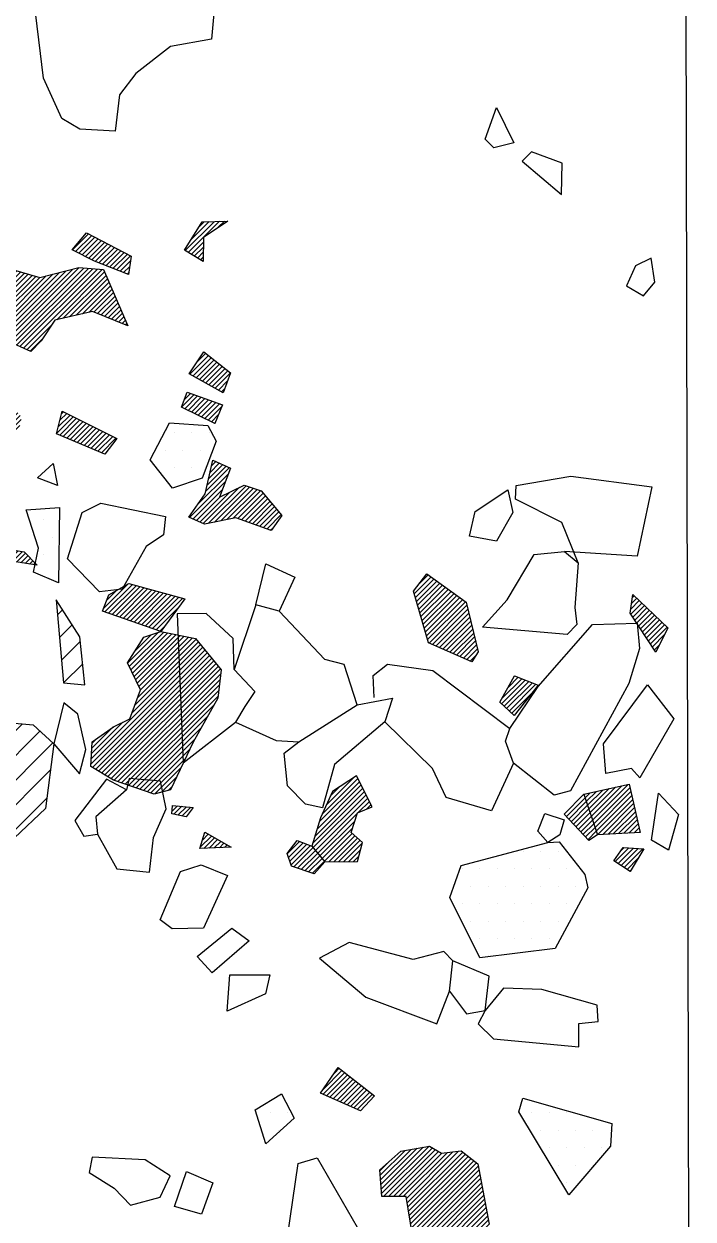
# Model space of a CAD drawing. Header units: metres. Extents: x -0.1 to 2, y -20.9 to -18.49.
# Drawn here: x 1.524 to 2.003, y -19.851 to -18.994 of the extents above; entities that cross this region are included whole.
import ezdxf

# ---------------------------------------------------------------- set-up
doc = ezdxf.new("R2010")
doc.units = ezdxf.units.M
doc.header["$LTSCALE"] = 25
doc.header["$MEASUREMENT"] = 0
doc.linetypes.add('STRICHPUNKTX2', pattern=[2, 1, -0.5, 0, -0.5])
doc.layers.get('0').update_dxf_attribs({"linetype": 'CONTINUOUS'})
for name, color, linetype in [('FEUER', 1, 'CONTINUOUS'), ('GRABUNGSGRENZE', 3, 'STRICHPUNKTX2'), ('KNOCHEN', 2, 'CONTINUOUS'), ('KNOCHENSCHRAFF', 2, 'CONTINUOUS'), ('STEINE', 4, 'CONTINUOUS'), ('STEINESCHRAFF', 4, 'CONTINUOUS')]:
    doc.layers.add(name, color=color, linetype=linetype)

# ---------------------------------------------------------------- blocks, each defined once
blk = doc.blocks.new('*X0')
at = {"color": 0}
for p, q in [((180.324, -1940.289), (181.528, -1939.086)), ((180.403, -1940.563), (181.733, -1939.234)), ((180.483, -1940.837), (181.938, -1939.382)), ((180.563, -1941.111), (182.143, -1939.531)), ((180.646, -1939.614), (181.322, -1938.937)), ((180.642, -1941.385), (182.348, -1939.679)), ((180.722, -1941.659), (182.554, -1939.827)), ((180.802, -1941.933), (182.759, -1939.976)), ((180.881, -1942.207), (182.964, -1940.124)), ((180.961, -1942.481), (183.169, -1940.272)), ((181.041, -1942.754), (183.375, -1940.421)), ((195.96, -1940.563), (196.082, -1940.441)), ((181.12, -1943.028), (183.58, -1940.569)), ((181.2, -1943.302), (183.785, -1940.717)), ((181.28, -1943.576), (183.99, -1940.866)), ((181.386, -1943.824), (184.09, -1941.12)), ((195.834, -1941.396), (196.444, -1940.786)), ((195.837, -1941.747), (196.625, -1940.958)), ((195.897, -1940.98), (196.263, -1940.613)), ((195.978, -1941.96), (196.806, -1941.131)), ((196.118, -1942.173), (196.987, -1941.304)), ((181.632, -1943.931), (184.159, -1941.404)), ((181.877, -1944.039), (184.229, -1941.687)), ((182.123, -1944.147), (184.299, -1941.971)), ((196.259, -1942.386), (197.168, -1941.476)), ((196.399, -1942.599), (197.349, -1941.649)), ((196.539, -1942.812), (197.53, -1941.821)), ((196.68, -1943.025), (197.711, -1941.994)), ((196.82, -1943.239), (197.892, -1942.166)), ((159.788, -1945.269), (162.007, -1943.05)), ((159.902, -1945.508), (162.37, -1943.04)), ((182.369, -1944.255), (184.369, -1942.255)), ((182.614, -1944.363), (184.439, -1942.539)), ((182.86, -1944.471), (184.508, -1942.822)), ((196.961, -1943.452), (198.073, -1942.339)), ((197.101, -1943.665), (198.254, -1942.512)), ((197.241, -1943.878), (198.435, -1942.684)), ((160.016, -1945.748), (162.665, -1943.099)), ((160.13, -1945.987), (162.959, -1943.158)), ((160.245, -1946.226), (163.253, -1943.218)), ((160.288, -1948.305), (164.853, -1943.739)), ((160.326, -1944.378), (161.474, -1943.229)), ((160.359, -1946.466), (163.548, -1943.277)), ((160.473, -1946.705), (163.842, -1943.336)), ((160.489, -1947.75), (164.693, -1943.545)), ((160.587, -1946.944), (164.137, -1943.395)), ((160.69, -1947.195), (164.431, -1943.454)), ((183.106, -1944.579), (184.578, -1943.106)), ((183.351, -1944.687), (184.648, -1943.39)), ((183.597, -1944.794), (184.718, -1943.674)), ((197.382, -1944.091), (198.252, -1943.221)), ((157.162, -1952.491), (165.332, -1944.321)), ((157.182, -1952.117), (165.172, -1944.127)), ((157.261, -1952.745), (165.492, -1944.515)), ((157.484, -1952.877), (165.651, -1944.709)), ((160.087, -1948.859), (165.013, -1943.933)), ((183.843, -1944.902), (184.788, -1943.957)), ((184.088, -1945.01), (184.857, -1944.241)), ((184.334, -1945.118), (184.762, -1944.69)), ((197.522, -1944.304), (197.904, -1943.922)), ((157.706, -1953.008), (165.811, -1944.903)), ((157.928, -1953.139), (165.97, -1945.097)), ((158.151, -1953.27), (166.13, -1945.291)), ((158.373, -1953.401), (166.29, -1945.485)), ((158.596, -1953.532), (166.449, -1945.679)), ((158.824, -1953.657), (166.459, -1946.023)), ((159.087, -1953.748), (166.41, -1946.426)), ((186.572, -1948.183), (188.277, -1946.479)), ((186.592, -1947.81), (188.022, -1946.38)), ((187.049, -1947), (187.768, -1946.28)), ((187.505, -1946.189), (187.514, -1946.181)), ((159.349, -1953.84), (166.36, -1946.828)), ((159.611, -1953.931), (166.311, -1947.231)), ((186.754, -1948.355), (188.531, -1946.578)), ((186.936, -1948.527), (188.785, -1946.677)), ((187.118, -1948.698), (189.039, -1946.777)), ((159.874, -1954.022), (166.262, -1947.634)), ((187.3, -1948.87), (188.673, -1947.496)), ((160.136, -1954.113), (165.946, -1948.303)), ((157.202, -1951.743), (159.443, -1949.503)), ((157.223, -1951.37), (158.752, -1949.84)), ((160.398, -1954.204), (165.495, -1949.108)), ((160.661, -1954.296), (165.044, -1949.912)), ((157.243, -1950.996), (157.556, -1950.683)), ((160.923, -1954.387), (164.593, -1950.717)), ((161.186, -1954.478), (164.239, -1951.424)), ((161.448, -1954.569), (163.921, -1952.096)), ((161.73, -1954.64), (163.602, -1952.768)), ((162.211, -1954.514), (163.284, -1953.441)), ((162.691, -1954.387), (162.965, -1954.113)), ((173.787, -1976.171), (175.339, -1974.619)), ((173.809, -1975.795), (175.141, -1974.464)), ((174.596, -1974.655), (174.942, -1974.309)), ((174.032, -1976.279), (175.538, -1974.774)), ((174.277, -1976.388), (175.737, -1974.928)), ((174.523, -1976.496), (175.935, -1975.083)), ((174.768, -1976.605), (176.134, -1975.238)), ((175.013, -1976.713), (176.333, -1975.393)), ((175.258, -1976.822), (176.531, -1975.548)), ((175.503, -1976.93), (176.73, -1975.703)), ((175.748, -1977.039), (176.929, -1975.858)), ((175.993, -1977.147), (177.128, -1976.013)), ((176.238, -1977.256), (177.326, -1976.168)), ((177.986, -1983.286), (181.385, -1979.887)), ((177.879, -1981.979), (179.665, -1980.193)), ((177.905, -1982.306), (180.095, -1980.116)), ((177.932, -1982.633), (180.525, -1980.04)), ((177.959, -1982.959), (180.955, -1979.963)), ((178.119, -1983.506), (181.617, -1980.009)), ((178.474, -1983.505), (181.84, -1980.139)), ((178.828, -1983.504), (182.063, -1980.27)), ((179.183, -1983.503), (182.3, -1980.387)), ((179.538, -1983.502), (182.697, -1980.343)), ((179.756, -1983.637), (183.094, -1980.299)), ((179.807, -1983.94), (183.491, -1980.255)), ((179.857, -1984.243), (183.791, -1980.309)), ((179.908, -1984.546), (183.99, -1980.464)), ((179.958, -1984.849), (184.189, -1980.619)), ((177.852, -1981.652), (178.512, -1980.992)), ((180.009, -1985.152), (184.388, -1980.773)), ((180.059, -1985.455), (184.587, -1980.928)), ((180.11, -1985.758), (184.785, -1981.083)), ((180.16, -1986.061), (184.9, -1981.322)), ((180.253, -1986.322), (184.957, -1981.618)), ((180.498, -1986.43), (185.013, -1981.915)), ((180.744, -1986.538), (185.07, -1982.212)), ((180.989, -1986.647), (185.127, -1982.509)), ((181.235, -1986.755), (185.184, -1982.806)), ((181.48, -1986.863), (185.241, -1983.102)), ((181.725, -1986.971), (185.297, -1983.399)), ((181.971, -1987.079), (185.354, -1983.696)), ((182.363, -1987.041), (185.411, -1983.993)), ((182.807, -1986.951), (185.468, -1984.29)), ((183.25, -1986.861), (185.524, -1984.586)), ((183.694, -1986.77), (185.581, -1984.883)), ((184.137, -1986.68), (185.638, -1985.18)), ((185.343, -1995.374), (186.26, -1994.458)), ((185.424, -1995.647), (186.816, -1994.255)), ((185.505, -1995.919), (186.965, -1994.459)), ((185.262, -1995.102), (185.611, -1994.753)), ((185.586, -1996.192), (187.115, -1994.663)), ((185.667, -1996.464), (187.265, -1994.866)), ((185.746, -1996.739), (187.415, -1995.07)), ((185.82, -1997.018), (187.565, -1995.273)), ((185.894, -1997.298), (187.715, -1995.477)), ((185.969, -1997.577), (187.865, -1995.681)), ((186.043, -1997.857), (188.015, -1995.884)), ((186.117, -1998.136), (188.165, -1996.088)), ((186.191, -1998.416), (188.315, -1996.292)), ((186.265, -1998.695), (188.292, -1996.668)), ((185.313, -2000.708), (188.205, -1997.816)), ((185.685, -1999.982), (188.234, -1997.433)), ((186.057, -1999.256), (188.263, -1997.05)), ((182.049, -2004.679), (188.147, -1998.581)), ((184.941, -2001.434), (188.176, -1998.198)), ((182.196, -2004.885), (188.118, -1998.963)), ((182.392, -2005.043), (188.089, -1999.346)), ((178.821, -1999.775), (178.841, -1999.755)), ((178.867, -2000.082), (179.048, -1999.902)), ((178.914, -2000.389), (179.255, -2000.049)), ((178.961, -2000.696), (179.461, -2000.195)), ((179.007, -2001.003), (179.668, -2000.342)), ((182.677, -2005.112), (188.06, -1999.729)), ((182.962, -2005.18), (188.031, -2000.111)), ((179.054, -2001.31), (179.875, -2000.489)), ((179.101, -2001.617), (180.082, -2000.636)), ((179.147, -2001.924), (180.288, -2000.782)), ((179.258, -2002.167), (180.495, -2000.929)), ((179.494, -2002.284), (180.702, -2001.076)), ((179.73, -2002.401), (180.909, -2001.223)), ((183.246, -2005.249), (187.975, -2000.521)), ((183.531, -2005.318), (187.914, -2000.935)), ((179.967, -2002.518), (181.116, -2001.37)), ((180.203, -2002.636), (181.322, -2001.516)), ((180.439, -2002.753), (181.529, -2001.663)), ((180.676, -2002.87), (181.779, -2001.767)), ((180.873, -2003.026), (182.122, -2001.777)), ((181.02, -2003.233), (182.465, -2001.788)), ((181.167, -2003.439), (182.808, -2001.798)), ((181.314, -2003.646), (183.152, -2001.808)), ((181.461, -2003.853), (183.495, -2001.819)), ((181.608, -2004.059), (183.838, -2001.829)), ((181.755, -2004.266), (184.181, -2001.84)), ((181.902, -2004.472), (184.524, -2001.85)), ((183.816, -2005.387), (187.854, -2001.349)), ((184.1, -2005.456), (187.793, -2001.763)), ((184.385, -2005.525), (187.732, -2002.177)), ((184.67, -2005.593), (187.672, -2002.591)), ((185.609, -2005.008), (187.611, -2003.006)), ((186.997, -2003.973), (187.551, -2003.42))]:
    blk.add_line(p, q, dxfattribs=at)
blk = doc.blocks.new('*X1')
at = {"color": 0}
for p, q in [((158.059, -1941.341), (159.848, -1939.552)), ((158.158, -1941.596), (160.134, -1939.62)), ((158.283, -1940.764), (159.016, -1940.031)), ((158.42, -1941.687), (160.411, -1939.696)), ((158.682, -1941.779), (160.688, -1939.772)), ((158.943, -1941.871), (160.966, -1939.849)), ((159.205, -1941.963), (161.243, -1939.925)), ((159.467, -1942.054), (161.52, -1940.001)), ((159.729, -1942.146), (161.797, -1940.078)), ((159.991, -1942.238), (162.074, -1940.154)), ((160.253, -1942.329), (162.352, -1940.23)), ((160.514, -1942.421), (162.629, -1940.307)), ((160.776, -1942.513), (162.906, -1940.383)), ((161.038, -1942.605), (163.183, -1940.459)), ((161.3, -1942.696), (163.461, -1940.536)), ((161.562, -1942.788), (163.738, -1940.612)), ((161.824, -1942.88), (163.421, -1941.282)), ((162.085, -1942.972), (162.442, -1942.614)), ((173.359, -1957.154), (176.517, -1953.996)), ((173.508, -1956.651), (176.398, -1953.761)), ((173.715, -1956.09), (176.28, -1953.526)), ((174.012, -1955.44), (175.985, -1953.467)), ((174.308, -1954.791), (174.971, -1954.127)), ((173.06, -1958.159), (176.753, -1954.466)), ((173.082, -1958.491), (176.872, -1954.702)), ((173.21, -1957.657), (176.635, -1954.231)), ((173.242, -1958.685), (176.99, -1954.937)), ((191.217, -1956.266), (192.56, -1954.924)), ((162.979, -1955.866), (163.349, -1955.496)), ((163.01, -1955.482), (163.028, -1955.464)), ((163.099, -1956.1), (163.671, -1955.528)), ((163.394, -1956.158), (163.992, -1955.561)), ((163.69, -1956.216), (164.313, -1955.593)), ((176.331, -1955.949), (177.109, -1955.172)), ((176.906, -1955.728), (177.227, -1955.407)), ((191.389, -1956.447), (192.649, -1955.188)), ((191.562, -1956.629), (192.738, -1955.453)), ((191.734, -1956.81), (192.827, -1955.717)), ((173.401, -1958.879), (176.218, -1956.063)), ((173.561, -1959.073), (176.053, -1956.581)), ((191.907, -1956.991), (192.916, -1955.982)), ((192.079, -1957.172), (193.005, -1956.246)), ((192.251, -1957.353), (193.094, -1956.511)), ((165.138, -1957.95), (165.558, -1957.53)), ((165.291, -1957.444), (165.332, -1957.403)), ((173.721, -1959.267), (175.888, -1957.1)), ((173.88, -1959.461), (175.866, -1957.475)), ((192.424, -1957.534), (193.183, -1956.775)), ((192.596, -1957.716), (193.272, -1957.04)), ((192.769, -1957.897), (193.361, -1957.304)), ((164.986, -1958.456), (165.784, -1957.658)), ((165.249, -1958.546), (166.01, -1957.785)), ((165.621, -1958.528), (166.236, -1957.913)), ((165.992, -1958.51), (166.462, -1958.04)), ((166.364, -1958.492), (166.688, -1958.168)), ((166.735, -1958.474), (166.914, -1958.295)), ((167.107, -1958.456), (167.14, -1958.422)), ((174.195, -1959.5), (176.055, -1957.64)), ((174.549, -1959.499), (176.244, -1957.804)), ((174.904, -1959.498), (176.433, -1957.969)), ((175.258, -1959.497), (176.595, -1958.16)), ((195.081, -1958.767), (195.37, -1958.477)), ((175.613, -1959.496), (176.474, -1958.635)), ((175.968, -1959.495), (176.352, -1959.111)), ((194.707, -1959.494), (195.702, -1958.499)), ((194.921, -1959.633), (196.034, -1958.521)), ((195.136, -1959.772), (196.365, -1958.543)), ((195.35, -1959.911), (196.697, -1958.564)), ((195.565, -1960.05), (196.342, -1959.273)), ((195.779, -1960.189), (195.834, -1960.135))]:
    blk.add_line(p, q, dxfattribs=at)
blk = doc.blocks.new('*X2')
at = {"color": 0}
for p, q in [((192.916, -1955.982), (194.737, -1954.16)), ((193.005, -1956.246), (195.192, -1954.06)), ((193.094, -1956.511), (195.646, -1953.959)), ((193.183, -1956.775), (195.779, -1954.179)), ((192.56, -1954.924), (192.92, -1954.564)), ((192.649, -1955.188), (193.374, -1954.463)), ((192.738, -1955.453), (193.828, -1954.362)), ((192.827, -1955.717), (194.283, -1954.261)), ((193.272, -1957.04), (195.844, -1954.468)), ((193.361, -1957.304), (195.909, -1954.757)), ((193.459, -1957.56), (195.973, -1955.046)), ((193.832, -1957.54), (196.038, -1955.334)), ((194.206, -1957.52), (196.103, -1955.623)), ((194.579, -1957.501), (196.167, -1955.912)), ((194.952, -1957.481), (196.232, -1956.201)), ((195.326, -1957.461), (196.296, -1956.49)), ((195.699, -1957.441), (196.361, -1956.779)), ((196.072, -1957.421), (196.426, -1957.068)), ((196.446, -1957.402), (196.49, -1957.357)), ((171.226, -1958.933), (172.109, -1958.05)), ((171.315, -1959.198), (172.366, -1958.147)), ((171.404, -1959.462), (172.622, -1958.244)), ((171.493, -1959.727), (172.879, -1958.341)), ((171.7, -1959.874), (173.082, -1958.491)), ((171.963, -1959.963), (173.242, -1958.685)), ((172.227, -1960.053), (173.401, -1958.879)), ((172.491, -1960.143), (173.561, -1959.073)), ((172.755, -1960.233), (173.721, -1959.267)), ((173.019, -1960.323), (173.88, -1959.461))]:
    blk.add_line(p, q, dxfattribs=at)
blk = doc.blocks.new('*X3')
at = {"color": 0}
for p, q in [((143.864, -1906.038), (143.922, -1905.981)), ((143.959, -1906.297), (144.199, -1906.057)), ((144.054, -1906.555), (144.476, -1906.134)), ((144.131, -1910.014), (148, -1906.146)), ((144.145, -1909.646), (147.782, -1906.009)), ((144.149, -1906.814), (144.753, -1906.21)), ((144.16, -1909.278), (147.502, -1905.936)), ((144.174, -1908.911), (146.889, -1906.196)), ((144.102, -1910.75), (148.434, -1906.418)), ((144.117, -1910.382), (148.217, -1906.282)), ((144.188, -1908.543), (146.276, -1906.455)), ((144.202, -1908.175), (145.861, -1906.516)), ((144.217, -1907.807), (145.584, -1906.44)), ((144.231, -1907.439), (145.307, -1906.363)), ((144.244, -1907.073), (145.03, -1906.287)), ((144.075, -1911.131), (146.729, -1908.477)), ((144.019, -1911.894), (146.599, -1909.314)), ((144.047, -1911.513), (146.664, -1908.895)), ((143.964, -1912.656), (146.47, -1910.15)), ((143.991, -1912.275), (146.535, -1909.732)), ((143.908, -1913.419), (146.34, -1910.987)), ((143.936, -1913.038), (146.405, -1910.569)), ((143.847, -1914.187), (146.211, -1911.824)), ((143.88, -1913.8), (146.275, -1911.405)), ((143.739, -1915.002), (145.971, -1912.771)), ((143.793, -1914.595), (146.146, -1912.242)), ((143.631, -1915.817), (145.611, -1913.838)), ((143.685, -1915.41), (145.791, -1913.304)), ((163.906, -1915.695), (165.999, -1913.602)), ((164.125, -1915.829), (166.364, -1913.591)), ((164.322, -1914.926), (165.634, -1913.613)), ((164.901, -1913.993), (165.27, -1913.624)), ((166.26, -1914.048), (166.729, -1913.579)), ((143.577, -1916.225), (145.431, -1914.371)), ((155.826, -1915.643), (156.978, -1914.491)), ((156.06, -1915.763), (157.211, -1914.612)), ((156.294, -1915.883), (157.444, -1914.733)), ((143.469, -1917.04), (145.071, -1915.438)), ((143.523, -1916.633), (145.251, -1914.905)), ((156.527, -1916.003), (157.676, -1914.854)), ((156.761, -1916.122), (157.909, -1914.975)), ((156.995, -1916.242), (158.141, -1915.096)), ((157.229, -1916.362), (158.374, -1915.217)), ((157.468, -1916.476), (158.607, -1915.338)), ((157.722, -1916.576), (158.839, -1915.459)), ((157.976, -1916.676), (159.072, -1915.579)), ((164.345, -1915.963), (165.223, -1915.085)), ((164.564, -1916.098), (165.214, -1915.448)), ((143.361, -1917.855), (144.711, -1916.505)), ((143.415, -1917.448), (144.891, -1915.972)), ((158.23, -1916.775), (159.304, -1915.7)), ((158.484, -1916.875), (159.537, -1915.821)), ((158.737, -1916.975), (159.77, -1915.942)), ((158.991, -1917.074), (160.002, -1916.063)), ((159.245, -1917.174), (159.995, -1916.424)), ((164.784, -1916.232), (165.204, -1915.811)), ((165.003, -1916.366), (165.194, -1916.174)), ((143.307, -1918.263), (144.531, -1917.039)), ((150.506, -1919.196), (152.394, -1917.308)), ((150.707, -1918.641), (152.121, -1917.227)), ((150.952, -1921.225), (154.912, -1917.265)), ((151.008, -1917.986), (151.849, -1917.146)), ((151.015, -1921.515), (155.388, -1917.142)), ((151.079, -1921.804), (155.864, -1917.019)), ((151.143, -1922.094), (156.322, -1916.915)), ((151.309, -1917.332), (151.576, -1917.065)), ((151.341, -1922.25), (156.649, -1916.942)), ((151.585, -1922.36), (156.976, -1916.969)), ((151.828, -1922.469), (157.302, -1916.996)), ((152.072, -1922.579), (157.629, -1917.023)), ((152.316, -1922.689), (157.955, -1917.05)), ((154.71, -1920.648), (158.135, -1917.223)), ((159.499, -1917.273), (159.932, -1916.841)), ((159.753, -1917.373), (159.869, -1917.257)), ((143.253, -1918.67), (144.351, -1917.572)), ((143.263, -1919.013), (144.171, -1918.106)), ((150.57, -1919.486), (152.666, -1917.389)), ((150.633, -1919.775), (152.939, -1917.47)), ((150.697, -1920.065), (153.212, -1917.55)), ((150.761, -1920.355), (153.484, -1917.631)), ((150.824, -1920.645), (153.959, -1917.51)), ((150.888, -1920.935), (154.435, -1917.387)), ((155.169, -1920.543), (158.242, -1917.469)), ((155.628, -1920.438), (158.349, -1917.716)), ((156.087, -1920.332), (158.456, -1917.963)), ((156.546, -1920.227), (158.563, -1918.209)), ((143.493, -1919.138), (143.991, -1918.639)), ((157.004, -1920.122), (158.67, -1918.456)), ((157.372, -1920.108), (158.777, -1918.702)), ((157.625, -1920.208), (158.884, -1918.949)), ((143.722, -1919.262), (143.811, -1919.173)), ((157.878, -1920.309), (158.991, -1919.195)), ((158.131, -1920.409), (159.098, -1919.442)), ((158.384, -1920.51), (159.205, -1919.689)), ((158.637, -1920.61), (159.312, -1919.935)), ((158.891, -1920.71), (159.419, -1920.182)), ((159.144, -1920.811), (159.526, -1920.428)), ((159.397, -1920.911), (159.633, -1920.675)), ((152.559, -1922.799), (154.354, -1921.005)), ((159.65, -1921.012), (159.74, -1920.921)), ((152.803, -1922.909), (153.694, -1922.017)), ((164.244, -1924.549), (165.587, -1923.207)), ((164.755, -1923.685), (165.391, -1923.049)), ((164.471, -1924.676), (165.783, -1923.364)), ((164.698, -1924.803), (165.978, -1923.522)), ((164.924, -1924.93), (166.174, -1923.68)), ((165.151, -1925.056), (166.37, -1923.838)), ((165.378, -1925.183), (166.566, -1923.995)), ((165.605, -1925.31), (166.762, -1924.153)), ((165.832, -1925.436), (166.957, -1924.311)), ((166.059, -1925.563), (167.134, -1924.488)), ((166.285, -1925.69), (166.941, -1925.035)), ((163.85, -1926.358), (164.279, -1925.928)), ((166.512, -1925.817), (166.747, -1925.582)), ((163.645, -1926.916), (164.54, -1926.021)), ((163.883, -1927.032), (164.801, -1926.114)), ((164.121, -1927.148), (165.061, -1926.207)), ((164.359, -1927.263), (165.322, -1926.3)), ((164.597, -1927.379), (165.582, -1926.393)), ((164.835, -1927.494), (165.843, -1926.486)), ((165.073, -1927.61), (166.104, -1926.579)), ((165.311, -1927.725), (166.364, -1926.672)), ((148.826, -1928.3), (150.256, -1926.87)), ((148.956, -1928.523), (150.601, -1926.878)), ((149.084, -1927.689), (149.91, -1926.862)), ((149.087, -1928.747), (150.947, -1926.887)), ((149.217, -1928.97), (151.292, -1926.895)), ((149.347, -1929.193), (151.56, -1926.98)), ((149.519, -1926.9), (149.565, -1926.854)), ((150.055, -1928.839), (151.737, -1927.157)), ((150.663, -1928.584), (151.915, -1927.333)), ((151.006, -1928.595), (152.092, -1927.509)), ((154.697, -1928.793), (155.894, -1927.597)), ((154.813, -1928.324), (155.658, -1927.478)), ((154.929, -1927.854), (155.423, -1927.36)), ((155.045, -1927.385), (155.188, -1927.242)), ((165.549, -1927.841), (166.557, -1926.833)), ((165.787, -1927.957), (166.302, -1927.442)), ((151.348, -1928.606), (152.155, -1927.799)), ((151.69, -1928.618), (152.069, -1928.24)), ((154.922, -1928.921), (156.129, -1927.715)), ((155.171, -1929.027), (156.364, -1927.833)), ((155.419, -1929.132), (156.599, -1927.951)), ((155.668, -1929.237), (156.835, -1928.07)), ((155.916, -1929.342), (157.07, -1928.188)), ((156.165, -1929.447), (157.305, -1928.306)), ((156.413, -1929.552), (157.54, -1928.425)), ((166.025, -1928.072), (166.046, -1928.051)), ((156.661, -1929.657), (157.776, -1928.543)), ((156.91, -1929.762), (158.011, -1928.661)), ((157.158, -1929.867), (158.246, -1928.78)), ((157.407, -1929.972), (158.481, -1928.898)), ((157.655, -1930.078), (158.717, -1929.016)), ((157.904, -1930.183), (158.952, -1929.134)), ((148.635, -1930.966), (149.48, -1930.121)), ((148.945, -1931.01), (149.946, -1930.009)), ((149.254, -1931.054), (150.412, -1929.896)), ((149.564, -1931.098), (150.878, -1929.784)), ((149.874, -1931.142), (151.203, -1929.812)), ((147.087, -1930.747), (147.15, -1930.683)), ((147.396, -1930.79), (147.616, -1930.571)), ((147.706, -1930.834), (148.082, -1930.458)), ((148.016, -1930.878), (148.548, -1930.346)), ((148.325, -1930.922), (149.014, -1930.233)), ((150.183, -1931.185), (151.082, -1930.287)), ((150.493, -1931.229), (150.961, -1930.761)), ((158.152, -1930.288), (158.164, -1930.276)), ((165.584, -1932.048), (166.599, -1931.033)), ((165.69, -1931.588), (166.353, -1930.926)), ((165.796, -1931.129), (166.107, -1930.818)), ((150.803, -1931.273), (150.84, -1931.236)), ((164.8, -1933.893), (167.006, -1931.687)), ((165.372, -1932.968), (167.091, -1931.248)), ((165.478, -1932.508), (166.845, -1931.141)), ((164.224, -1934.823), (166.783, -1932.263)), ((165.198, -1935.262), (167.798, -1932.662)), ((165.566, -1935.248), (168.271, -1932.543)), ((166.012, -1935.156), (168.537, -1932.631)), ((166.458, -1935.063), (168.803, -1932.719)), ((164.467, -1934.933), (166.56, -1932.84)), ((164.711, -1935.043), (166.414, -1933.34)), ((164.955, -1935.153), (167.106, -1933.001)), ((166.904, -1934.971), (169.068, -1932.806)), ((167.351, -1934.878), (169.334, -1932.894)), ((167.686, -1934.896), (169.504, -1933.078)), ((167.947, -1934.989), (169.665, -1933.271)), ((168.207, -1935.082), (169.825, -1933.464)), ((168.468, -1935.175), (169.986, -1933.657)), ((168.728, -1935.268), (170.147, -1933.849)), ((168.989, -1935.361), (170.307, -1934.042)), ((169.25, -1935.454), (170.468, -1934.235)), ((169.51, -1935.547), (170.629, -1934.428)), ((169.771, -1935.64), (170.79, -1934.621)), ((170.031, -1935.733), (170.23, -1935.534)), ((151.016, -1937.778), (151.633, -1937.161)), ((151.065, -1937.375), (151.327, -1937.113)), ((151.222, -1937.925), (151.938, -1937.208)), ((151.529, -1937.972), (152.244, -1937.256)), ((151.835, -1938.019), (152.473, -1937.381)), ((152.142, -1938.065), (152.646, -1937.562)), ((152.449, -1938.112), (152.818, -1937.743)), ((152.756, -1938.159), (152.991, -1937.924)), ((153.062, -1938.206), (153.163, -1938.105))]:
    blk.add_line(p, q, dxfattribs=at)
blk = doc.blocks.new('*X25')
at = {"color": 0}
for p, q in [((154.769, -1941.803), (155.129, -1941.443)), ((154.912, -1943.427), (155.818, -1942.521)), ((155.056, -1945.051), (156.397, -1943.71)), ((155.2, -1946.675), (156.566, -1945.309)), ((144.162, -1952.41), (147.002, -1949.57)), ((144.95, -1953.389), (148.839, -1949.501)), ((145.73, -1954.377), (150.634, -1949.473)), ((146.502, -1955.373), (152.254, -1949.621)), ((144.451, -1950.353), (144.572, -1950.231)), ((147.274, -1956.368), (153.504, -1950.138)), ((148.312, -1957.098), (154.423, -1950.988)), ((149.78, -1957.398), (154.262, -1952.917)), ((151.247, -1957.699), (154, -1954.946))]:
    blk.add_line(p, q, dxfattribs=at)
blk = doc.blocks.new('*X30')
at = {"color": 0}
for p, q in [((163.125, -1928.75), (163.125, -1928.75)), ((164.375, -1928.75), (164.375, -1928.75)), ((165.625, -1928.75), (165.625, -1928.75)), ((162.5, -1930), (162.5, -1930)), ((163.75, -1930), (163.75, -1930)), ((165, -1930), (165, -1930)), ((161.875, -1931.25), (161.875, -1931.25)), ((163.125, -1931.25), (163.125, -1931.25)), ((164.375, -1931.25), (164.375, -1931.25)), ((153.75, -1935), (153.75, -1935)), ((154.375, -1936.25), (154.375, -1936.25)), ((153.75, -1937.5), (153.75, -1937.5)), ((188.125, -1958.75), (188.125, -1958.75)), ((189.375, -1958.75), (189.375, -1958.75)), ((190.625, -1958.75), (190.625, -1958.75)), ((183.75, -1960), (183.75, -1960)), ((185, -1960), (185, -1960)), ((186.25, -1960), (186.25, -1960)), ((187.5, -1960), (187.5, -1960)), ((188.75, -1960), (188.75, -1960)), ((190, -1960), (190, -1960)), ((191.25, -1960), (191.25, -1960)), ((184.375, -1961.25), (184.375, -1961.25)), ((185.625, -1961.25), (185.625, -1961.25)), ((186.875, -1961.25), (186.875, -1961.25)), ((188.125, -1961.25), (188.125, -1961.25)), ((189.375, -1961.25), (189.375, -1961.25)), ((190.625, -1961.25), (190.625, -1961.25)), ((191.875, -1961.25), (191.875, -1961.25)), ((183.75, -1962.5), (183.75, -1962.5)), ((185, -1962.5), (185, -1962.5)), ((186.25, -1962.5), (186.25, -1962.5)), ((187.5, -1962.5), (187.5, -1962.5)), ((188.75, -1962.5), (188.75, -1962.5)), ((190, -1962.5), (190, -1962.5)), ((191.25, -1962.5), (191.25, -1962.5)), ((184.375, -1963.75), (184.375, -1963.75)), ((185.625, -1963.75), (185.625, -1963.75)), ((186.875, -1963.75), (186.875, -1963.75)), ((188.125, -1963.75), (188.125, -1963.75)), ((189.375, -1963.75), (189.375, -1963.75)), ((190.625, -1963.75), (190.625, -1963.75)), ((185, -1965), (185, -1965)), ((186.25, -1965), (186.25, -1965)), ((187.5, -1965), (187.5, -1965)), ((188.75, -1965), (188.75, -1965)), ((190, -1965), (190, -1965)), ((185.625, -1966.25), (185.625, -1966.25)), ((170, -1977.5), (170, -1977.5)), ((171.25, -1977.5), (171.25, -1977.5)), ((188.75, -1977.5), (188.75, -1977.5)), ((190, -1977.5), (190, -1977.5)), ((191.25, -1977.5), (191.25, -1977.5)), ((170.625, -1978.75), (170.625, -1978.75)), ((189.375, -1978.75), (189.375, -1978.75)), ((190.625, -1978.75), (190.625, -1978.75)), ((191.875, -1978.75), (191.875, -1978.75)), ((193.125, -1978.75), (193.125, -1978.75)), ((194.375, -1978.75), (194.375, -1978.75)), ((190, -1980), (190, -1980)), ((191.25, -1980), (191.25, -1980)), ((192.5, -1980), (192.5, -1980)), ((193.75, -1980), (193.75, -1980)), ((190.625, -1981.25), (190.625, -1981.25)), ((191.875, -1981.25), (191.875, -1981.25)), ((193.125, -1981.25), (193.125, -1981.25)), ((191.25, -1982.5), (191.25, -1982.5))]:
    blk.add_line(p, q, dxfattribs=at)

msp = doc.modelspace()

# ---------------------------------------------------------------- linework, layer by layer
at = {"layer": 'GRABUNGSGRENZE'}
msp.add_lwpolyline([(0.00589, -20.59696), (1.00069, -20.59708), (1.00158, -20.89831), (2.00298, -20.89078), (1.99915, -20.80123), (2.00268, -20.61854), (2.00059, -20.59871), (2.00102, -20.39974), (1.99696, -18.50735)], dxfattribs=at)
at = {"layer": 'KNOCHEN'}
for points in [[(1.65186, -19.16478), (1.63861, -19.15668), (1.65127, -19.13629), (1.66959, -19.13572), (1.65232, -19.14748), (1.65186, -19.16478)], [(1.57401, -19.1645), (1.55821, -19.15641), (1.56835, -19.14416), (1.60046, -19.16086), (1.59846, -19.1741), (1.57401, -19.1645)], [(1.5284, -19.22926), (1.51159, -19.22168), (1.50488, -19.19116), (1.51449, -19.17027), (1.53486, -19.17632), (1.56283, -19.16911), (1.58064, -19.17059), (1.59806, -19.21074), (1.57259, -19.20063), (1.54564, -19.20682), (1.53601, -19.2216), (1.5284, -19.22926)], [(1.66639, -19.25887), (1.64192, -19.24521), (1.65256, -19.2294), (1.67144, -19.24461), (1.66639, -19.25887)], [(1.66035, -19.28077), (1.6364, -19.26914), (1.64044, -19.25844), (1.66591, -19.26753), (1.66035, -19.28077)], [(1.5469, -19.28823), (1.55092, -19.27194), (1.59016, -19.29167), (1.58154, -19.30289), (1.5469, -19.28823)], [(1.65293, -19.35305), (1.64172, -19.348), (1.65337, -19.33117), (1.6589, -19.30724), (1.67164, -19.3128), (1.66356, -19.33368), (1.68134, -19.32498), (1.69357, -19.32902), (1.70837, -19.34678), (1.70077, -19.35749), (1.6753, -19.34841), (1.65293, -19.35305)], [(1.53293, -19.38241), (1.51002, -19.37892), (1.51101, -19.37077), (1.52374, -19.37277), (1.53293, -19.38241)], [(1.62161, -19.42998), (1.57984, -19.41535), (1.58438, -19.40363), (1.59861, -19.39545), (1.63884, -19.40652), (1.62161, -19.42998)], [(1.84455, -19.45171), (1.81347, -19.43806), (1.80267, -19.40095), (1.8123, -19.38871), (1.84035, -19.40898), (1.84911, -19.44457), (1.84455, -19.45171)], [(1.97632, -19.44471), (1.95792, -19.41677), (1.95991, -19.40354), (1.98492, -19.42738), (1.97632, -19.44471)], [(1.61686, -19.54652), (1.58783, -19.53643), (1.57152, -19.52681), (1.57248, -19.509), (1.58772, -19.49827), (1.5994, -19.49263), (1.60697, -19.47175), (1.59776, -19.45244), (1.60941, -19.43409), (1.62161, -19.42998), (1.64656, -19.43499), (1.66494, -19.45733), (1.66246, -19.47769), (1.64474, -19.50929), (1.62856, -19.54343), (1.61686, -19.54652)], [(1.87468, -19.49029), (1.86448, -19.48066), (1.87511, -19.4618), (1.89192, -19.46836), (1.87468, -19.49029)], [(1.76606, -19.58119), (1.7579, -19.57409), (1.76243, -19.55983), (1.77311, -19.55573), (1.76185, -19.53337), (1.74458, -19.54462), (1.73598, -19.56347), (1.72994, -19.58384), (1.73913, -19.59501), (1.76254, -19.59494), (1.76606, -19.58119)], [(1.92472, -19.54663), (1.95726, -19.53941), (1.965, -19.57399), (1.93447, -19.5756)], [(1.92838, -19.57969), (1.91051, -19.56092), (1.92472, -19.54663), (1.93447, -19.5756), (1.92838, -19.57969)], [(1.63981, -19.56274), (1.62963, -19.56073), (1.63012, -19.55462), (1.64488, -19.55611), (1.63981, -19.56274)], [(1.64954, -19.58561), (1.65307, -19.57389), (1.67193, -19.58452), (1.64954, -19.58561)], [(1.73913, -19.59501), (1.73152, -19.60368), (1.71522, -19.59813), (1.71214, -19.58898), (1.71924, -19.5798), (1.72994, -19.58384)], [(1.95796, -19.602), (1.94623, -19.5944), (1.95282, -19.58471), (1.96758, -19.58568), (1.95796, -19.602)], [(1.73606, -19.7609), (1.74872, -19.74255), (1.77474, -19.76282), (1.76459, -19.77354), (1.73606, -19.7609)], [(1.79734, -19.83501), (1.78004, -19.83506), (1.77845, -19.81573), (1.79368, -19.80246), (1.81402, -19.79884), (1.82269, -19.8039), (1.83693, -19.80233), (1.84866, -19.81146), (1.85693, -19.85468), (1.84577, -19.86591), (1.82034, -19.87107), (1.802, -19.86299), (1.79734, -19.83501)]]:
    msp.add_lwpolyline(points, dxfattribs=at)
at = {"layer": 'STEINE'}
for points in [[(1.589, -19.07134), (1.56355, -19.06989), (1.55081, -19.06229), (1.53749, -19.03333), (1.52967, -18.96822), (1.53318, -18.95141), (1.57992, -18.92431), (1.60688, -18.92168), (1.64151, -18.93176), (1.65376, -18.94546), (1.65949, -18.98971), (1.65801, -19.00549), (1.62851, -19.01067), (1.60363, -19.03008), (1.59198, -19.04538)], [(1.73526, -19.66422), (1.76842, -19.69211), (1.81936, -19.7113), (1.82845, -19.68786), (1.83093, -19.66598), (1.8243, -19.65938), (1.80243, -19.66504), (1.7566, -19.65297)]]:
    msp.add_lwpolyline(points, close=True, dxfattribs=at)
for points in [[(1.87449, -19.07965), (1.86025, -19.08326), (1.85413, -19.07717), (1.8622, -19.05425), (1.87449, -19.07965)], [(1.90869, -19.1167), (1.90913, -19.09431), (1.88723, -19.08623), (1.88063, -19.09287), (1.90869, -19.1167)], [(1.95519, -19.1822), (1.96742, -19.18929), (1.97554, -19.1796), (1.97294, -19.16231), (1.96176, -19.16794), (1.95519, -19.1822)], [(1.62995, -19.32717), (1.61412, -19.30686), (1.62778, -19.28036), (1.65526, -19.28231), (1.6614, -19.29349), (1.6513, -19.31998), (1.62995, -19.32717)], [(1.54752, -19.32538), (1.53325, -19.31982), (1.54442, -19.30961), (1.54752, -19.32538)], [(1.92067, -19.38076), (1.90888, -19.35179), (1.87575, -19.33509), (1.87623, -19.32542), (1.91539, -19.31869), (1.97342, -19.32615), (1.96289, -19.37605), (1.91097, -19.37264)], [(1.87375, -19.34477), (1.8621, -19.36515), (1.84276, -19.36165), (1.84677, -19.34383), (1.87014, -19.32849), (1.87375, -19.34477)], [(1.54823, -19.39509), (1.5304, -19.38751), (1.53391, -19.37019), (1.52518, -19.34274), (1.54909, -19.34114), (1.54823, -19.39509)], [(1.59404, -19.39953), (1.57776, -19.40161), (1.55479, -19.37777), (1.56538, -19.34466), (1.57859, -19.338), (1.62493, -19.34754), (1.62344, -19.36077), (1.61125, -19.36895), (1.59404, -19.39953)], [(1.91268, -19.43217), (1.85211, -19.42676), (1.85211, -19.42676), (1.86986, -19.40737), (1.8891, -19.37474), (1.91097, -19.37264), (1.92067, -19.38076), (1.91822, -19.41282), (1.91978, -19.42503), (1.91268, -19.43217)], [(1.68974, -19.41095), (1.69677, -19.38142), (1.71766, -19.39102), (1.70654, -19.41548)], [(1.552, -19.46682), (1.56727, -19.4683), (1.56361, -19.43371), (1.54674, -19.4073), (1.552, -19.46682)], [(1.7622, -19.48248), (1.75296, -19.45351), (1.73921, -19.44999), (1.70654, -19.41548), (1.68974, -19.41095), (1.6741, -19.4573), (1.6889, -19.47303), (1.68181, -19.48374), (1.67523, -19.49495), (1.70427, -19.5081), (1.72056, -19.50907)], [(1.6741, -19.4573), (1.67352, -19.43491), (1.65414, -19.41716), (1.63327, -19.41722), (1.63766, -19.52407)], [(1.90335, -19.5472), (1.87428, -19.52439), (1.86863, -19.50863), (1.87166, -19.49946), (1.89192, -19.46938), (1.93097, -19.425), (1.96303, -19.42388), (1.96461, -19.4422), (1.95705, -19.46715), (1.91504, -19.54411), (1.90335, -19.5472)], [(1.7744, -19.47736), (1.77385, -19.46159), (1.784, -19.45342), (1.81658, -19.4579), (1.87166, -19.49946)], [(1.96488, -19.53481), (1.95876, -19.52821), (1.94045, -19.53183), (1.93886, -19.51046), (1.97028, -19.46813), (1.98918, -19.4925), (1.96488, -19.53481)], [(1.56339, -19.53192), (1.56792, -19.51461), (1.56225, -19.48918), (1.55205, -19.48107), (1.54501, -19.5106), (1.56339, -19.53192)], [(1.7622, -19.48248), (1.78763, -19.47783), (1.78209, -19.49464), (1.74605, -19.52528), (1.73749, -19.55634), (1.72527, -19.55383), (1.71251, -19.54064), (1.7099, -19.51724), (1.72056, -19.50907), (1.7622, -19.48248)], [(1.4535, -19.53886), (1.4392, -19.52109), (1.44474, -19.50276), (1.45948, -19.4961), (1.50324, -19.49444), (1.53021, -19.49691), (1.54501, -19.5106), (1.53904, -19.55693), (1.51671, -19.57786), (1.47751, -19.56983), (1.4535, -19.53886)], [(1.63766, -19.52407), (1.67523, -19.49495)], [(1.87428, -19.52439), (1.8586, -19.55853), (1.82601, -19.54896), (1.81628, -19.52812), (1.78209, -19.49464)], [(1.59701, -19.54353), (1.58274, -19.53593), (1.55993, -19.56552), (1.56658, -19.57669), (1.57624, -19.57514)], [(1.57519, -19.56293), (1.57624, -19.57514), (1.59005, -19.60003), (1.61347, -19.6025), (1.61645, -19.57756), (1.62554, -19.55718), (1.62142, -19.53735), (1.59902, -19.53538), (1.59701, -19.54353), (1.57519, -19.56293), (1.57624, -19.57514)], [(1.98539, -19.58665), (1.97315, -19.57956), (1.97814, -19.54596), (1.99244, -19.56119), (1.98539, -19.58665)], [(1.89172, -19.57319), (1.89677, -19.56045), (1.91052, -19.56499), (1.9075, -19.57568), (1.89887, -19.58131)], [(1.89172, -19.57319), (1.89887, -19.58131)], [(1.85026, -19.66388), (1.82876, -19.6207), (1.83684, -19.59777), (1.89887, -19.58131), (1.90701, -19.58077), (1.9254, -19.60413), (1.92746, -19.61379), (1.90418, -19.65711), (1.85026, -19.66388)], [(1.6212, -19.63657), (1.63585, -19.60193), (1.6506, -19.59731), (1.66945, -19.60488), (1.65226, -19.64259), (1.62987, -19.64316), (1.6212, -19.63657)], [(1.65846, -19.67463), (1.64774, -19.66296), (1.67261, -19.64253), (1.68485, -19.65165), (1.65846, -19.67463)], [(1.82845, -19.68786), (1.84071, -19.70411), (1.85394, -19.70153), (1.85692, -19.67709), (1.83093, -19.66598)], [(1.67118, -19.67612), (1.69968, -19.67603), (1.69667, -19.68978), (1.66922, -19.70207), (1.67118, -19.67612)], [(1.84888, -19.71121), (1.8601, -19.72186), (1.92118, -19.72779), (1.92113, -19.711), (1.93487, -19.70943), (1.93432, -19.69773), (1.8946, -19.68665), (1.86712, -19.68572), (1.85394, -19.70153), (1.84888, -19.71121)], [(1.69698, -19.79715), (1.68928, -19.77274), (1.70807, -19.76149), (1.71728, -19.77877), (1.69698, -19.79715)], [(1.91386, -19.83365), (1.87807, -19.77422), (1.88109, -19.76455), (1.94475, -19.78268), (1.94378, -19.79896), (1.91386, -19.83365)], [(1.57034, -19.81787), (1.58818, -19.82902), (1.59992, -19.84119), (1.62128, -19.83553), (1.62836, -19.82025), (1.61051, -19.8086), (1.57234, -19.80667), (1.57034, -19.81787)], [(1.71992, -19.81133), (1.73365, -19.80722), (1.76587, -19.86309), (1.76248, -19.92213), (1.75233, -19.92979), (1.71912, -19.88359), (1.71244, -19.86376), (1.71992, -19.81133)], [(1.63147, -19.84212), (1.64005, -19.81716), (1.6589, -19.82525)], [(1.6589, -19.82525), (1.65083, -19.84766), (1.63147, -19.84212)]]:
    msp.add_lwpolyline(points, dxfattribs=at)

# ---------------------------------------------------------------- block references
at = {"layer": 'FEUER', "xscale": 0.01, "yscale": 0.01, "zscale": 0.01}
msp.add_blockref('*X25', (0, 0), dxfattribs=at)
at = {"layer": 'KNOCHENSCHRAFF', "xscale": 0.01, "yscale": 0.01, "zscale": 0.01}
for name in ['*X3', '*X0', '*X1', '*X2']:
    msp.add_blockref(name, (0, 0), dxfattribs=at)
at = {"layer": 'STEINESCHRAFF', "xscale": 0.01, "yscale": 0.01, "zscale": 0.01}
msp.add_blockref('*X30', (0, 0), dxfattribs=at)

doc.saveas('drawing.dxf')
